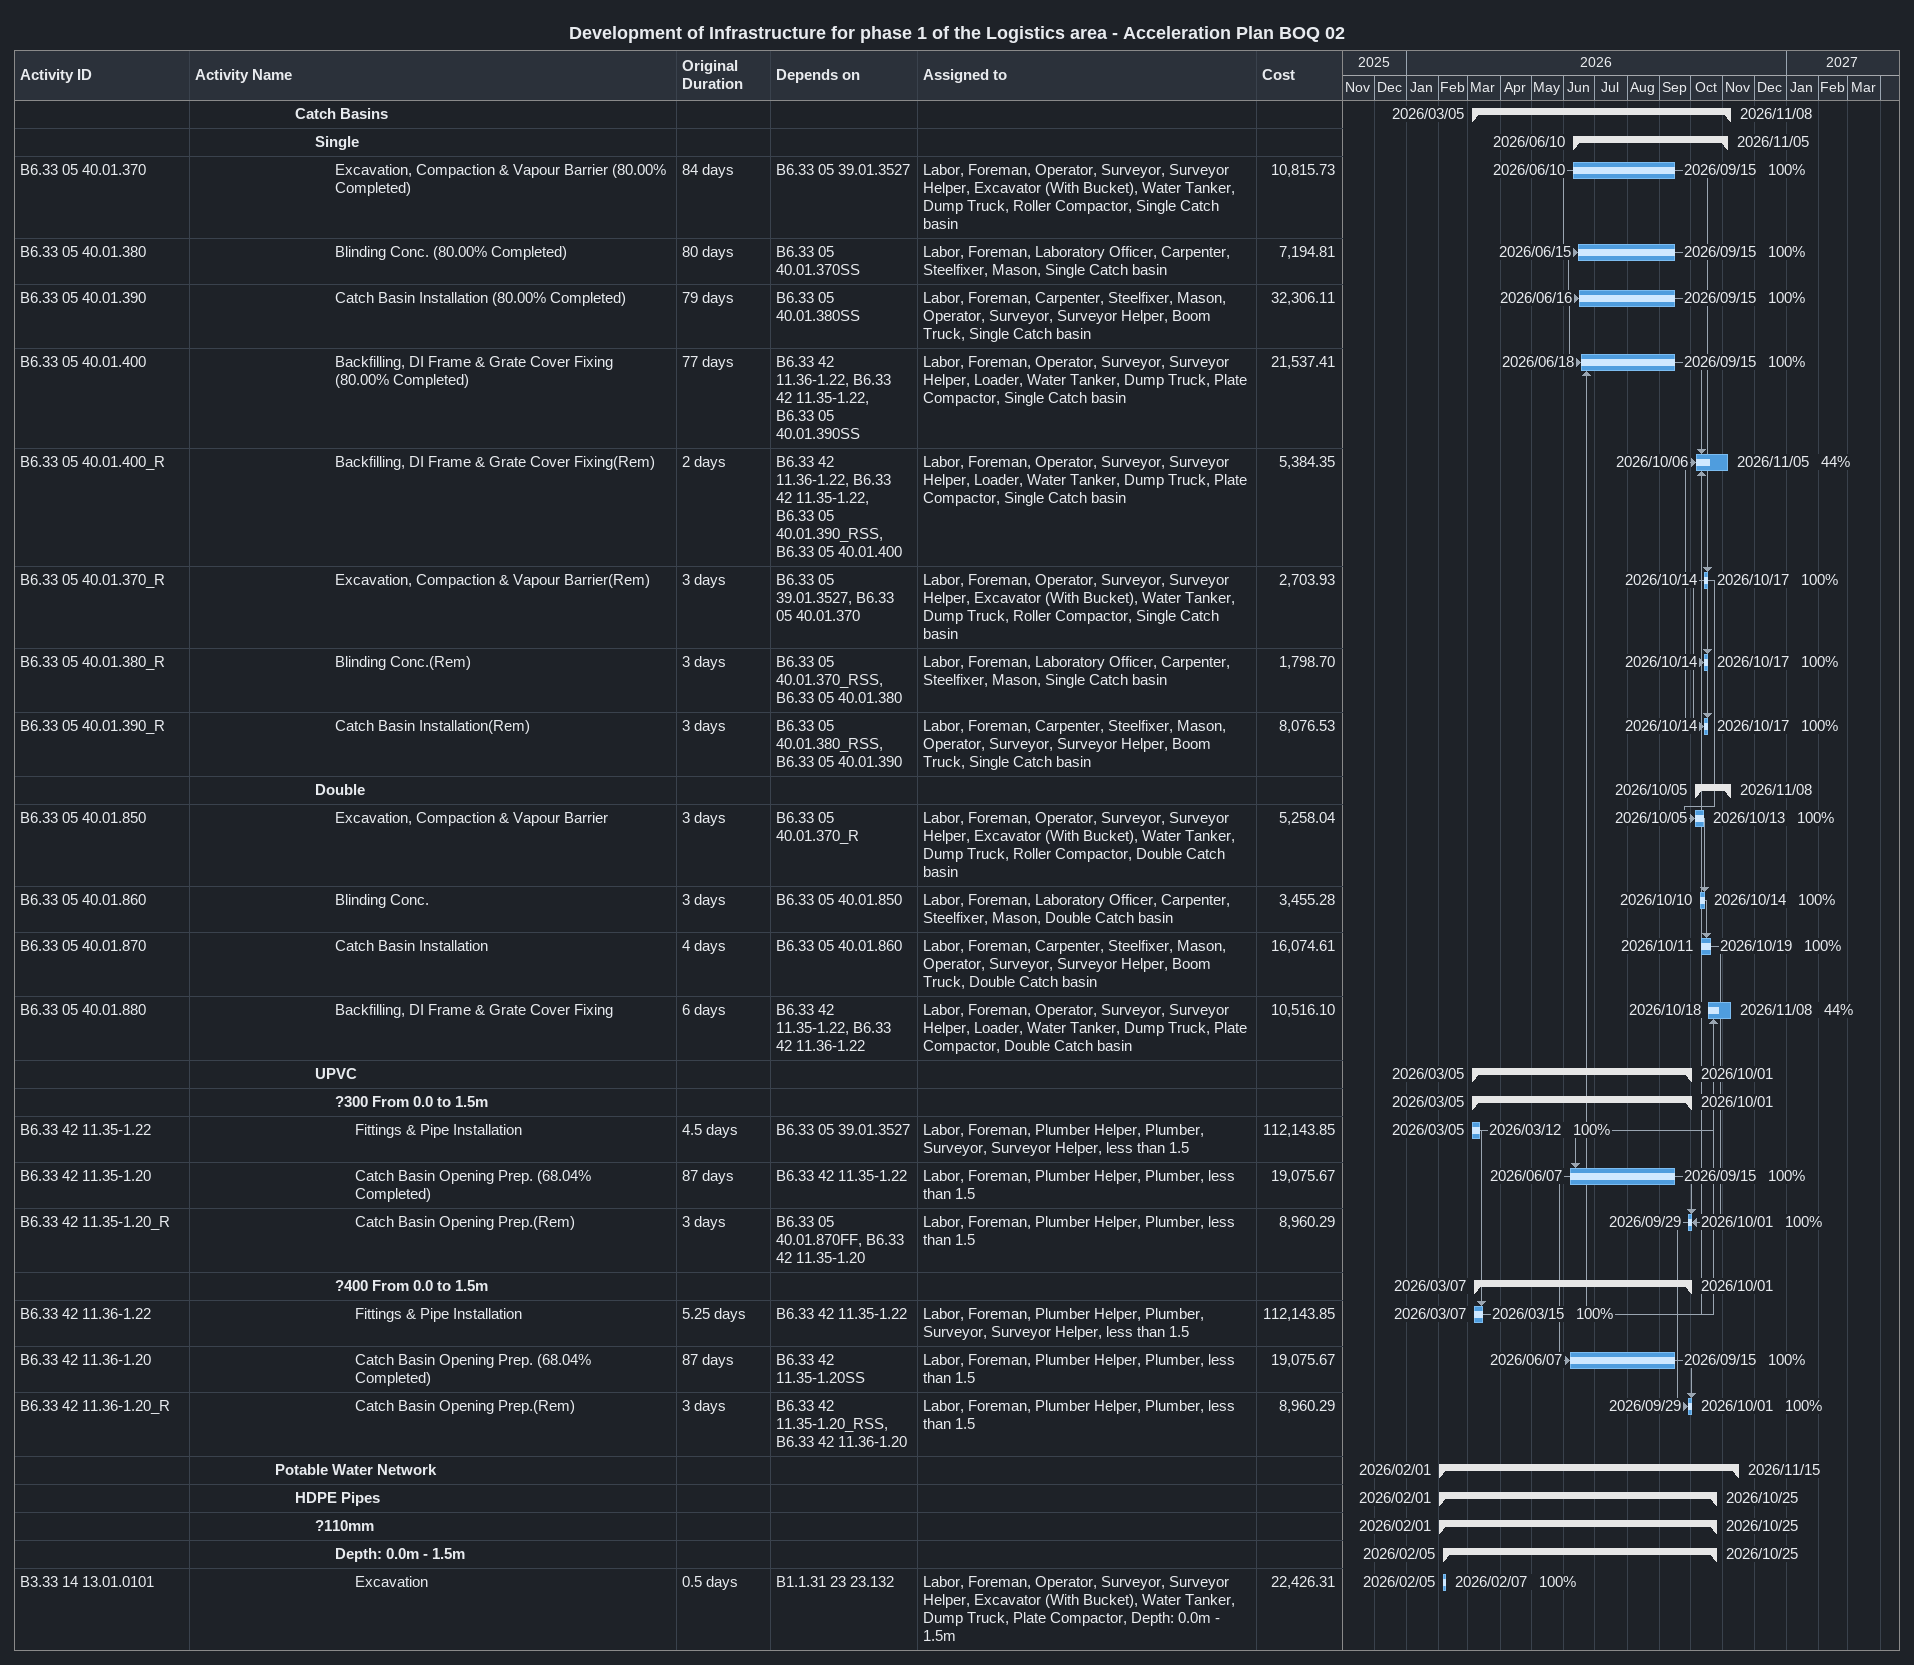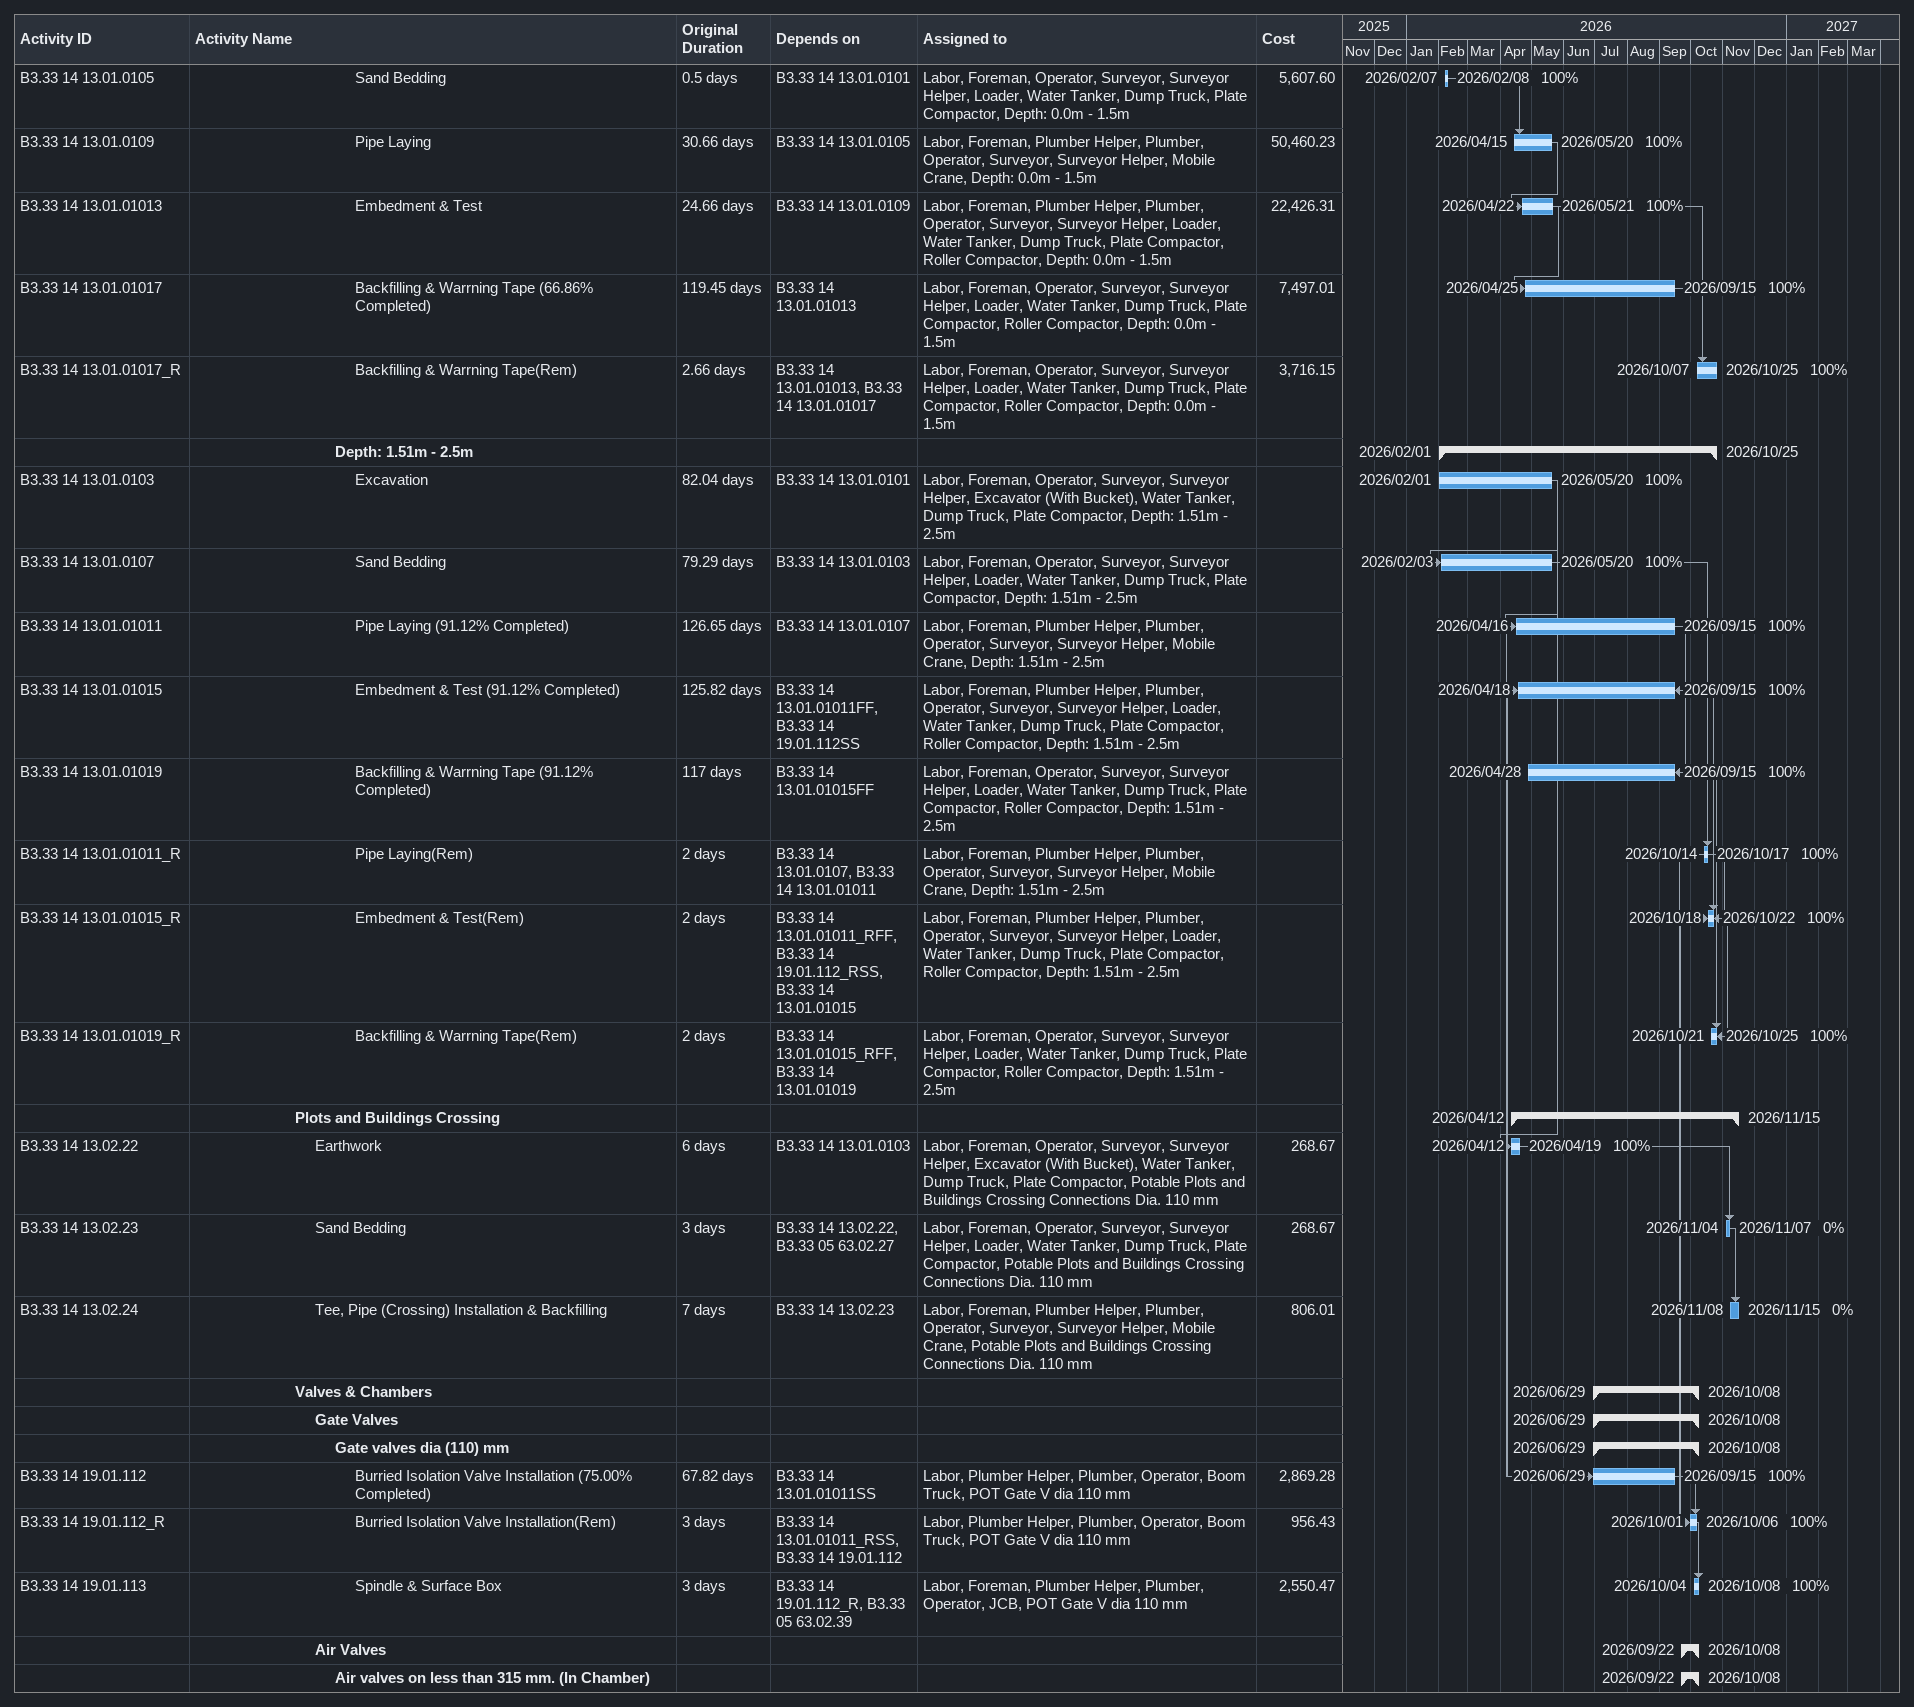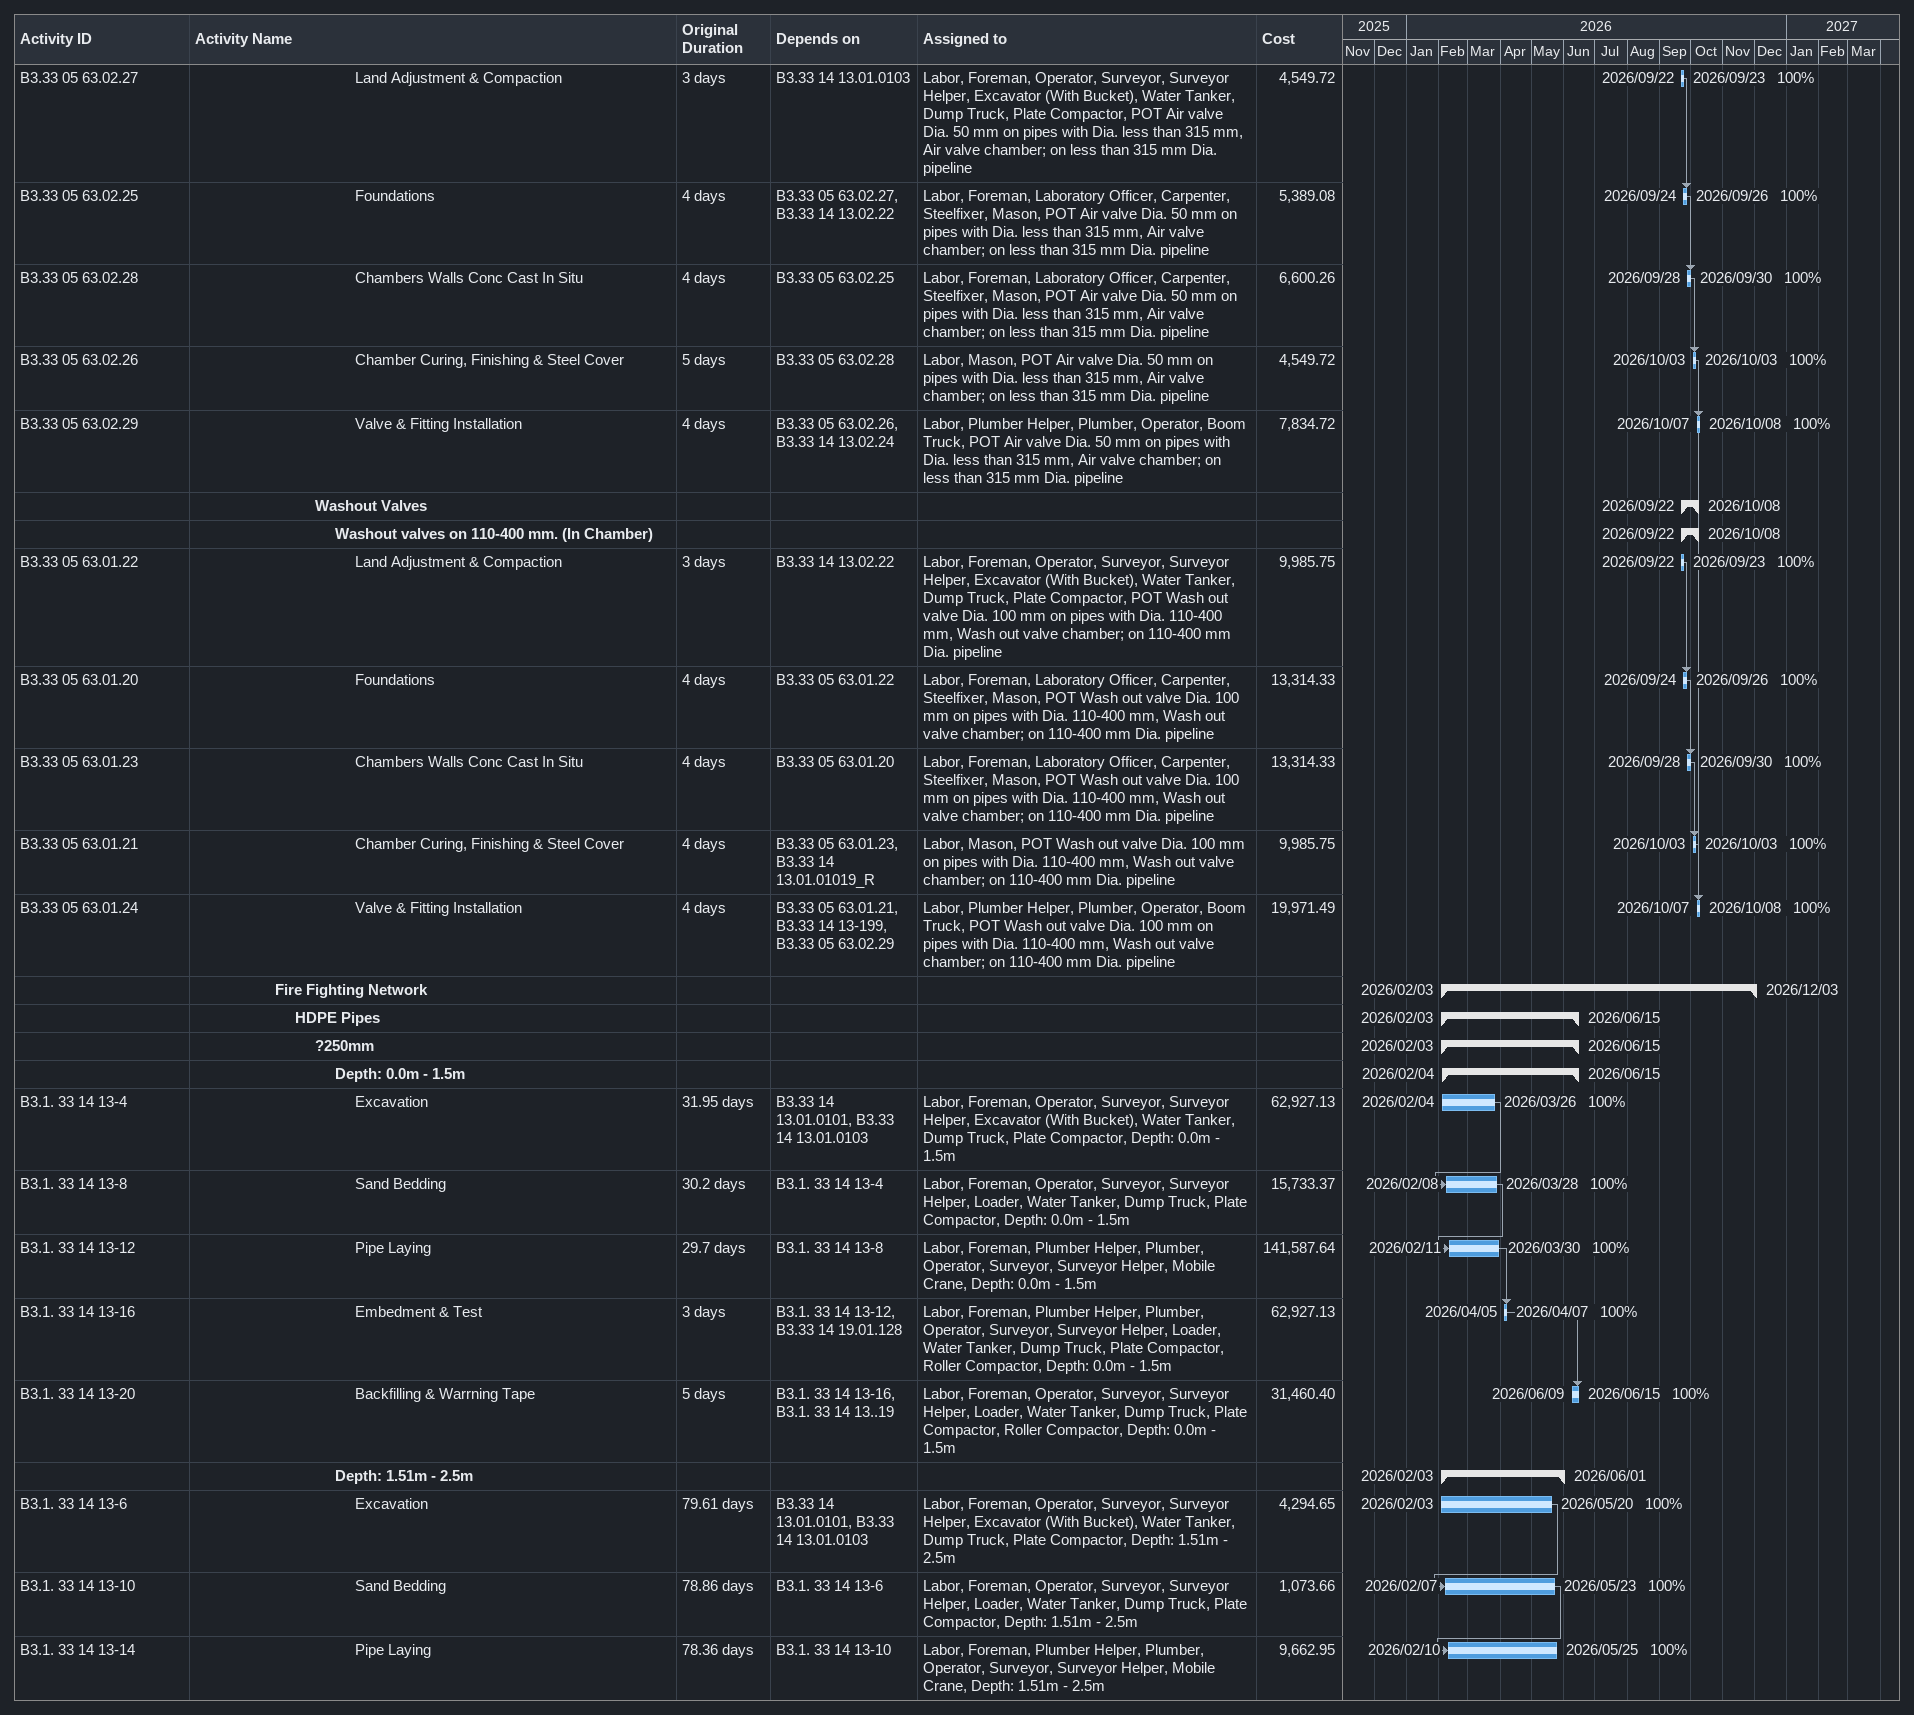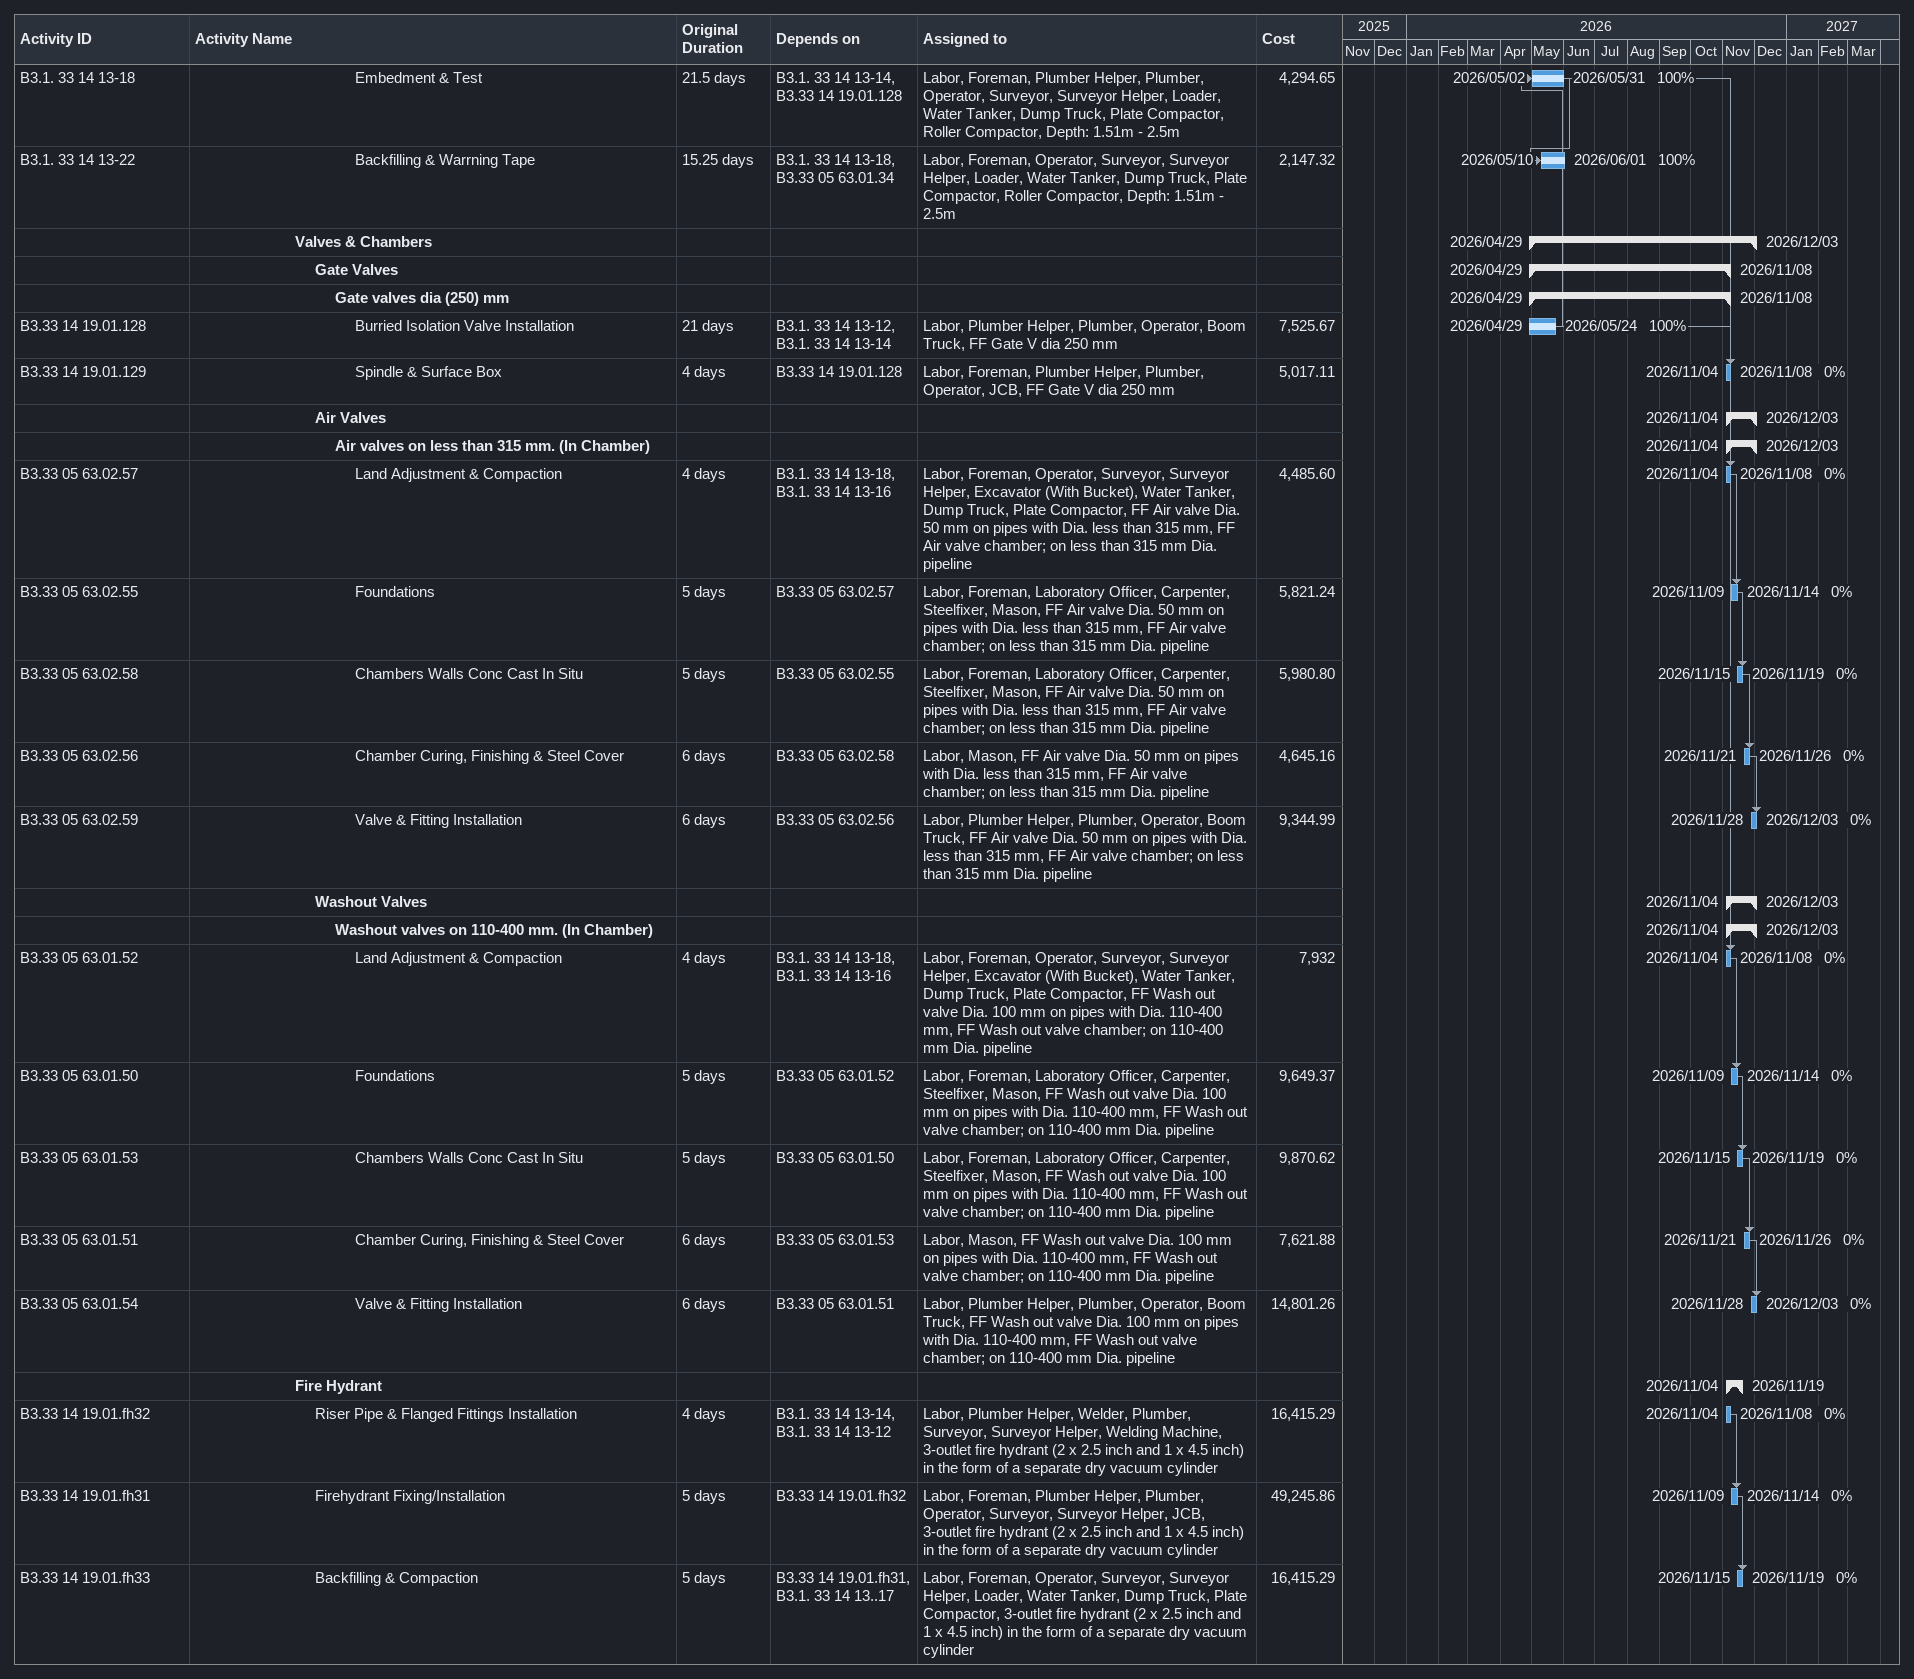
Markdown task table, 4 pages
Development of Infrastructure for phase 1 of the Logistics area - Acceleration Plan BOQ 02

| ID | Level | Task | Original duration | Start | Finish | Predecessors | Resources | % complete | Cost |
|---|---|---|---|---|---|---|---|---|---|
|  | 6 | **Catch Basins** |  | 2026-03-05 | 2026-11-08 |  |  |  |  |
|  | 7 | **Single** |  | 2026-06-10 | 2026-11-05 |  |  |  |  |
| B6.33 05 40.01.370 | 8 | Excavation, Compaction & Vapour Barrier (80.00% Completed) | 84d | 2026-06-10 | 2026-09-15 | B6.33 05 39.01.3527 | Labor, Foreman, Operator, Surveyor, Surveyor Helper, Excavator (With Bucket), Water Tanker, Dump Truck, Roller Compactor, Single Catch basin | 100 | 10815.73 |
| B6.33 05 40.01.380 | 8 | Blinding Conc. (80.00% Completed) | 80d | 2026-06-15 | 2026-09-15 | B6.33 05 40.01.370SS | Labor, Foreman, Laboratory Officer, Carpenter, Steelfixer, Mason, Single Catch basin | 100 | 7194.81 |
| B6.33 05 40.01.390 | 8 | Catch Basin Installation (80.00% Completed) | 79d | 2026-06-16 | 2026-09-15 | B6.33 05 40.01.380SS | Labor, Foreman, Carpenter, Steelfixer, Mason, Operator, Surveyor, Surveyor Helper, Boom Truck, Single Catch basin | 100 | 32306.11 |
| B6.33 05 40.01.400 | 8 | Backfilling, DI Frame & Grate Cover Fixing (80.00% Completed) | 77d | 2026-06-18 | 2026-09-15 | B6.33 42 11.36-1.22, B6.33 42 11.35-1.22, B6.33 05 40.01.390SS | Labor, Foreman, Operator, Surveyor, Surveyor Helper, Loader, Water Tanker, Dump Truck, Plate Compactor, Single Catch basin | 100 | 21537.41 |
| B6.33 05 40.01.400_R | 8 | Backfilling, DI Frame & Grate Cover Fixing(Rem) | 2d | 2026-10-06 | 2026-11-05 | B6.33 42 11.36-1.22, B6.33 42 11.35-1.22, B6.33 05 40.01.390_RSS, B6.33 05 40.01.400 | Labor, Foreman, Operator, Surveyor, Surveyor Helper, Loader, Water Tanker, Dump Truck, Plate Compactor, Single Catch basin | 44 | 5384.35 |
| B6.33 05 40.01.370_R | 8 | Excavation, Compaction & Vapour Barrier(Rem) | 3d | 2026-10-14 | 2026-10-17 | B6.33 05 39.01.3527, B6.33 05 40.01.370 | Labor, Foreman, Operator, Surveyor, Surveyor Helper, Excavator (With Bucket), Water Tanker, Dump Truck, Roller Compactor, Single Catch basin | 100 | 2703.93 |
| B6.33 05 40.01.380_R | 8 | Blinding Conc.(Rem) | 3d | 2026-10-14 | 2026-10-17 | B6.33 05 40.01.370_RSS, B6.33 05 40.01.380 | Labor, Foreman, Laboratory Officer, Carpenter, Steelfixer, Mason, Single Catch basin | 100 | 1798.70 |
| B6.33 05 40.01.390_R | 8 | Catch Basin Installation(Rem) | 3d | 2026-10-14 | 2026-10-17 | B6.33 05 40.01.380_RSS, B6.33 05 40.01.390 | Labor, Foreman, Carpenter, Steelfixer, Mason, Operator, Surveyor, Surveyor Helper, Boom Truck, Single Catch basin | 100 | 8076.53 |
|  | 7 | **Double** |  | 2026-10-05 | 2026-11-08 |  |  |  |  |
| B6.33 05 40.01.850 | 8 | Excavation, Compaction & Vapour Barrier | 3d | 2026-10-05 | 2026-10-13 | B6.33 05 40.01.370_R | Labor, Foreman, Operator, Surveyor, Surveyor Helper, Excavator (With Bucket), Water Tanker, Dump Truck, Roller Compactor, Double Catch basin | 100 | 5258.04 |
| B6.33 05 40.01.860 | 8 | Blinding Conc. | 3d | 2026-10-10 | 2026-10-14 | B6.33 05 40.01.850 | Labor, Foreman, Laboratory Officer, Carpenter, Steelfixer, Mason, Double Catch basin | 100 | 3455.28 |
| B6.33 05 40.01.870 | 8 | Catch Basin Installation | 4d | 2026-10-11 | 2026-10-19 | B6.33 05 40.01.860 | Labor, Foreman, Carpenter, Steelfixer, Mason, Operator, Surveyor, Surveyor Helper, Boom Truck, Double Catch basin | 100 | 16074.61 |
| B6.33 05 40.01.880 | 8 | Backfilling, DI Frame & Grate Cover Fixing | 6d | 2026-10-18 | 2026-11-08 | B6.33 42 11.35-1.22, B6.33 42 11.36-1.22 | Labor, Foreman, Operator, Surveyor, Surveyor Helper, Loader, Water Tanker, Dump Truck, Plate Compactor, Double Catch basin | 44 | 10516.10 |
|  | 7 | **UPVC** |  | 2026-03-05 | 2026-10-01 |  |  |  |  |
|  | 8 | **?300 From 0.0 to 1.5m** |  | 2026-03-05 | 2026-10-01 |  |  |  |  |
| B6.33 42 11.35-1.22 | 9 | Fittings & Pipe Installation | 4.5d | 2026-03-05 | 2026-03-12 | B6.33 05 39.01.3527 | Labor, Foreman, Plumber Helper, Plumber, Surveyor, Surveyor Helper, less than 1.5 | 100 | 112143.85 |
| B6.33 42 11.35-1.20 | 9 | Catch Basin Opening Prep. (68.04% Completed) | 87d | 2026-06-07 | 2026-09-15 | B6.33 42 11.35-1.22 | Labor, Foreman, Plumber Helper, Plumber, less than 1.5 | 100 | 19075.67 |
| B6.33 42 11.35-1.20_R | 9 | Catch Basin Opening Prep.(Rem) | 3d | 2026-09-29 | 2026-10-01 | B6.33 05 40.01.870FF, B6.33 42 11.35-1.20 | Labor, Foreman, Plumber Helper, Plumber, less than 1.5 | 100 | 8960.29 |
|  | 8 | **?400 From 0.0 to 1.5m** |  | 2026-03-07 | 2026-10-01 |  |  |  |  |
| B6.33 42 11.36-1.22 | 9 | Fittings & Pipe Installation | 5.25d | 2026-03-07 | 2026-03-15 | B6.33 42 11.35-1.22 | Labor, Foreman, Plumber Helper, Plumber, Surveyor, Surveyor Helper, less than 1.5 | 100 | 112143.85 |
| B6.33 42 11.36-1.20 | 9 | Catch Basin Opening Prep. (68.04% Completed) | 87d | 2026-06-07 | 2026-09-15 | B6.33 42 11.35-1.20SS | Labor, Foreman, Plumber Helper, Plumber, less than 1.5 | 100 | 19075.67 |
| B6.33 42 11.36-1.20_R | 9 | Catch Basin Opening Prep.(Rem) | 3d | 2026-09-29 | 2026-10-01 | B6.33 42 11.35-1.20_RSS, B6.33 42 11.36-1.20 | Labor, Foreman, Plumber Helper, Plumber, less than 1.5 | 100 | 8960.29 |
|  | 5 | **Potable Water Network** |  | 2026-02-01 | 2026-11-15 |  |  |  |  |
|  | 6 | **HDPE Pipes** |  | 2026-02-01 | 2026-10-25 |  |  |  |  |
|  | 7 | **?110mm** |  | 2026-02-01 | 2026-10-25 |  |  |  |  |
|  | 8 | **Depth: 0.0m - 1.5m** |  | 2026-02-05 | 2026-10-25 |  |  |  |  |
| B3.33 14 13.01.0101 | 9 | Excavation | 0.5d | 2026-02-05 | 2026-02-07 | B1.1.31 23 23.132 | Labor, Foreman, Operator, Surveyor, Surveyor Helper, Excavator (With Bucket), Water Tanker, Dump Truck, Plate Compactor, Depth: 0.0m - 1.5m | 100 | 22426.31 |
| B3.33 14 13.01.0105 | 9 | Sand Bedding | 0.5d | 2026-02-07 | 2026-02-08 | B3.33 14 13.01.0101 | Labor, Foreman, Operator, Surveyor, Surveyor Helper, Loader, Water Tanker, Dump Truck, Plate Compactor, Depth: 0.0m - 1.5m | 100 | 5607.60 |
| B3.33 14 13.01.0109 | 9 | Pipe Laying | 30.66d | 2026-04-15 | 2026-05-20 | B3.33 14 13.01.0105 | Labor, Foreman, Plumber Helper, Plumber, Operator, Surveyor, Surveyor Helper, Mobile Crane, Depth: 0.0m - 1.5m | 100 | 50460.23 |
| B3.33 14 13.01.01013 | 9 | Embedment & Test | 24.66d | 2026-04-22 | 2026-05-21 | B3.33 14 13.01.0109 | Labor, Foreman, Plumber Helper, Plumber, Operator, Surveyor, Surveyor Helper, Loader, Water Tanker, Dump Truck, Plate Compactor, Roller Compactor, Depth: 0.0m - 1.5m | 100 | 22426.31 |
| B3.33 14 13.01.01017 | 9 | Backfilling & Warrning Tape (66.86% Completed) | 119.45d | 2026-04-25 | 2026-09-15 | B3.33 14 13.01.01013 | Labor, Foreman, Operator, Surveyor, Surveyor Helper, Loader, Water Tanker, Dump Truck, Plate Compactor, Roller Compactor, Depth: 0.0m - 1.5m | 100 | 7497.01 |
| B3.33 14 13.01.01017_R | 9 | Backfilling & Warrning Tape(Rem) | 2.66d | 2026-10-07 | 2026-10-25 | B3.33 14 13.01.01013, B3.33 14 13.01.01017 | Labor, Foreman, Operator, Surveyor, Surveyor Helper, Loader, Water Tanker, Dump Truck, Plate Compactor, Roller Compactor, Depth: 0.0m - 1.5m | 100 | 3716.15 |
|  | 8 | **Depth: 1.51m - 2.5m** |  | 2026-02-01 | 2026-10-25 |  |  |  |  |
| B3.33 14 13.01.0103 | 9 | Excavation | 82.04d | 2026-02-01 | 2026-05-20 | B3.33 14 13.01.0101 | Labor, Foreman, Operator, Surveyor, Surveyor Helper, Excavator (With Bucket), Water Tanker, Dump Truck, Plate Compactor, Depth: 1.51m - 2.5m | 100 |  |
| B3.33 14 13.01.0107 | 9 | Sand Bedding | 79.29d | 2026-02-03 | 2026-05-20 | B3.33 14 13.01.0103 | Labor, Foreman, Operator, Surveyor, Surveyor Helper, Loader, Water Tanker, Dump Truck, Plate Compactor, Depth: 1.51m - 2.5m | 100 |  |
| B3.33 14 13.01.01011 | 9 | Pipe Laying (91.12% Completed) | 126.65d | 2026-04-16 | 2026-09-15 | B3.33 14 13.01.0107 | Labor, Foreman, Plumber Helper, Plumber, Operator, Surveyor, Surveyor Helper, Mobile Crane, Depth: 1.51m - 2.5m | 100 |  |
| B3.33 14 13.01.01015 | 9 | Embedment & Test (91.12% Completed) | 125.82d | 2026-04-18 | 2026-09-15 | B3.33 14 13.01.01011FF, B3.33 14 19.01.112SS | Labor, Foreman, Plumber Helper, Plumber, Operator, Surveyor, Surveyor Helper, Loader, Water Tanker, Dump Truck, Plate Compactor, Roller Compactor, Depth: 1.51m - 2.5m | 100 |  |
| B3.33 14 13.01.01019 | 9 | Backfilling & Warrning Tape (91.12% Completed) | 117d | 2026-04-28 | 2026-09-15 | B3.33 14 13.01.01015FF | Labor, Foreman, Operator, Surveyor, Surveyor Helper, Loader, Water Tanker, Dump Truck, Plate Compactor, Roller Compactor, Depth: 1.51m - 2.5m | 100 |  |
| B3.33 14 13.01.01011_R | 9 | Pipe Laying(Rem) | 2d | 2026-10-14 | 2026-10-17 | B3.33 14 13.01.0107, B3.33 14 13.01.01011 | Labor, Foreman, Plumber Helper, Plumber, Operator, Surveyor, Surveyor Helper, Mobile Crane, Depth: 1.51m - 2.5m | 100 |  |
| B3.33 14 13.01.01015_R | 9 | Embedment & Test(Rem) | 2d | 2026-10-18 | 2026-10-22 | B3.33 14 13.01.01011_RFF, B3.33 14 19.01.112_RSS, B3.33 14 13.01.01015 | Labor, Foreman, Plumber Helper, Plumber, Operator, Surveyor, Surveyor Helper, Loader, Water Tanker, Dump Truck, Plate Compactor, Roller Compactor, Depth: 1.51m - 2.5m | 100 |  |
| B3.33 14 13.01.01019_R | 9 | Backfilling & Warrning Tape(Rem) | 2d | 2026-10-21 | 2026-10-25 | B3.33 14 13.01.01015_RFF, B3.33 14 13.01.01019 | Labor, Foreman, Operator, Surveyor, Surveyor Helper, Loader, Water Tanker, Dump Truck, Plate Compactor, Roller Compactor, Depth: 1.51m - 2.5m | 100 |  |
|  | 6 | **Plots and Buildings Crossing** |  | 2026-04-12 | 2026-11-15 |  |  |  |  |
| B3.33 14 13.02.22 | 7 | Earthwork | 6d | 2026-04-12 | 2026-04-19 | B3.33 14 13.01.0103 | Labor, Foreman, Operator, Surveyor, Surveyor Helper, Excavator (With Bucket), Water Tanker, Dump Truck, Plate Compactor, Potable Plots and Buildings Crossing Connections Dia. 110 mm | 100 | 268.67 |
| B3.33 14 13.02.23 | 7 | Sand Bedding | 3d | 2026-11-04 | 2026-11-07 | B3.33 14 13.02.22, B3.33 05 63.02.27 | Labor, Foreman, Operator, Surveyor, Surveyor Helper, Loader, Water Tanker, Dump Truck, Plate Compactor, Potable Plots and Buildings Crossing Connections Dia. 110 mm | 0 | 268.67 |
| B3.33 14 13.02.24 | 7 | Tee, Pipe (Crossing) Installation & Backfilling | 7d | 2026-11-08 | 2026-11-15 | B3.33 14 13.02.23 | Labor, Foreman, Plumber Helper, Plumber, Operator, Surveyor, Surveyor Helper, Mobile Crane, Potable Plots and Buildings Crossing Connections Dia. 110 mm | 0 | 806.01 |
|  | 6 | **Valves & Chambers** |  | 2026-06-29 | 2026-10-08 |  |  |  |  |
|  | 7 | **Gate Valves** |  | 2026-06-29 | 2026-10-08 |  |  |  |  |
|  | 8 | **Gate valves dia (110) mm** |  | 2026-06-29 | 2026-10-08 |  |  |  |  |
| B3.33 14 19.01.112 | 9 | Burried Isolation Valve Installation (75.00% Completed) | 67.82d | 2026-06-29 | 2026-09-15 | B3.33 14 13.01.01011SS | Labor, Plumber Helper, Plumber, Operator, Boom Truck, POT Gate V dia 110 mm | 100 | 2869.28 |
| B3.33 14 19.01.112_R | 9 | Burried Isolation Valve Installation(Rem) | 3d | 2026-10-01 | 2026-10-06 | B3.33 14 13.01.01011_RSS, B3.33 14 19.01.112 | Labor, Plumber Helper, Plumber, Operator, Boom Truck, POT Gate V dia 110 mm | 100 | 956.43 |
| B3.33 14 19.01.113 | 9 | Spindle & Surface Box | 3d | 2026-10-04 | 2026-10-08 | B3.33 14 19.01.112_R, B3.33 05 63.02.39 | Labor, Foreman, Plumber Helper, Plumber, Operator, JCB, POT Gate V dia 110 mm | 100 | 2550.47 |
|  | 7 | **Air Valves** |  | 2026-09-22 | 2026-10-08 |  |  |  |  |
|  | 8 | **Air valves on less than 315 mm. (In Chamber)** |  | 2026-09-22 | 2026-10-08 |  |  |  |  |
| B3.33 05 63.02.27 | 9 | Land Adjustment & Compaction | 3d | 2026-09-22 | 2026-09-23 | B3.33 14 13.01.0103 | Labor, Foreman, Operator, Surveyor, Surveyor Helper, Excavator (With Bucket), Water Tanker, Dump Truck, Plate Compactor, POT Air valve Dia. 50 mm on pipes with Dia. less than 315 mm, Air valve chamber; on less than 315 mm Dia. pipeline | 100 | 4549.72 |
| B3.33 05 63.02.25 | 9 | Foundations | 4d | 2026-09-24 | 2026-09-26 | B3.33 05 63.02.27, B3.33 14 13.02.22 | Labor, Foreman, Laboratory Officer, Carpenter, Steelfixer, Mason, POT Air valve Dia. 50 mm on pipes with Dia. less than 315 mm, Air valve chamber; on less than 315 mm Dia. pipeline | 100 | 5389.08 |
| B3.33 05 63.02.28 | 9 | Chambers Walls Conc Cast In Situ | 4d | 2026-09-28 | 2026-09-30 | B3.33 05 63.02.25 | Labor, Foreman, Laboratory Officer, Carpenter, Steelfixer, Mason, POT Air valve Dia. 50 mm on pipes with Dia. less than 315 mm, Air valve chamber; on less than 315 mm Dia. pipeline | 100 | 6600.26 |
| B3.33 05 63.02.26 | 9 | Chamber Curing, Finishing & Steel Cover | 5d | 2026-10-03 | 2026-10-03 | B3.33 05 63.02.28 | Labor, Mason, POT Air valve Dia. 50 mm on pipes with Dia. less than 315 mm, Air valve chamber; on less than 315 mm Dia. pipeline | 100 | 4549.72 |
| B3.33 05 63.02.29 | 9 | Valve & Fitting Installation | 4d | 2026-10-07 | 2026-10-08 | B3.33 05 63.02.26, B3.33 14 13.02.24 | Labor, Plumber Helper, Plumber, Operator, Boom Truck, POT Air valve Dia. 50 mm on pipes with Dia. less than 315 mm, Air valve chamber; on less than 315 mm Dia. pipeline | 100 | 7834.72 |
|  | 7 | **Washout Valves** |  | 2026-09-22 | 2026-10-08 |  |  |  |  |
|  | 8 | **Washout valves on 110-400 mm. (In Chamber)** |  | 2026-09-22 | 2026-10-08 |  |  |  |  |
| B3.33 05 63.01.22 | 9 | Land Adjustment & Compaction | 3d | 2026-09-22 | 2026-09-23 | B3.33 14 13.02.22 | Labor, Foreman, Operator, Surveyor, Surveyor Helper, Excavator (With Bucket), Water Tanker, Dump Truck, Plate Compactor, POT Wash out valve Dia. 100 mm on pipes with Dia. 110-400 mm, Wash out valve chamber; on 110-400 mm Dia. pipeline | 100 | 9985.75 |
| B3.33 05 63.01.20 | 9 | Foundations | 4d | 2026-09-24 | 2026-09-26 | B3.33 05 63.01.22 | Labor, Foreman, Laboratory Officer, Carpenter, Steelfixer, Mason, POT Wash out valve Dia. 100 mm on pipes with Dia. 110-400 mm, Wash out valve chamber; on 110-400 mm Dia. pipeline | 100 | 13314.33 |
| B3.33 05 63.01.23 | 9 | Chambers Walls Conc Cast In Situ | 4d | 2026-09-28 | 2026-09-30 | B3.33 05 63.01.20 | Labor, Foreman, Laboratory Officer, Carpenter, Steelfixer, Mason, POT Wash out valve Dia. 100 mm on pipes with Dia. 110-400 mm, Wash out valve chamber; on 110-400 mm Dia. pipeline | 100 | 13314.33 |
| B3.33 05 63.01.21 | 9 | Chamber Curing, Finishing & Steel Cover | 4d | 2026-10-03 | 2026-10-03 | B3.33 05 63.01.23, B3.33 14 13.01.01019_R | Labor, Mason, POT Wash out valve Dia. 100 mm on pipes with Dia. 110-400 mm, Wash out valve chamber; on 110-400 mm Dia. pipeline | 100 | 9985.75 |
| B3.33 05 63.01.24 | 9 | Valve & Fitting Installation | 4d | 2026-10-07 | 2026-10-08 | B3.33 05 63.01.21, B3.33 14 13-199, B3.33 05 63.02.29 | Labor, Plumber Helper, Plumber, Operator, Boom Truck, POT Wash out valve Dia. 100 mm on pipes with Dia. 110-400 mm, Wash out valve chamber; on 110-400 mm Dia. pipeline | 100 | 19971.49 |
|  | 5 | **Fire Fighting Network** |  | 2026-02-03 | 2026-12-03 |  |  |  |  |
|  | 6 | **HDPE Pipes** |  | 2026-02-03 | 2026-06-15 |  |  |  |  |
|  | 7 | **?250mm** |  | 2026-02-03 | 2026-06-15 |  |  |  |  |
|  | 8 | **Depth: 0.0m - 1.5m** |  | 2026-02-04 | 2026-06-15 |  |  |  |  |
| B3.1. 33 14 13-4 | 9 | Excavation | 31.95d | 2026-02-04 | 2026-03-26 | B3.33 14 13.01.0101, B3.33 14 13.01.0103 | Labor, Foreman, Operator, Surveyor, Surveyor Helper, Excavator (With Bucket), Water Tanker, Dump Truck, Plate Compactor, Depth: 0.0m - 1.5m | 100 | 62927.13 |
| B3.1. 33 14 13-8 | 9 | Sand Bedding | 30.2d | 2026-02-08 | 2026-03-28 | B3.1. 33 14 13-4 | Labor, Foreman, Operator, Surveyor, Surveyor Helper, Loader, Water Tanker, Dump Truck, Plate Compactor, Depth: 0.0m - 1.5m | 100 | 15733.37 |
| B3.1. 33 14 13-12 | 9 | Pipe Laying | 29.7d | 2026-02-11 | 2026-03-30 | B3.1. 33 14 13-8 | Labor, Foreman, Plumber Helper, Plumber, Operator, Surveyor, Surveyor Helper, Mobile Crane, Depth: 0.0m - 1.5m | 100 | 141587.64 |
| B3.1. 33 14 13-16 | 9 | Embedment & Test | 3d | 2026-04-05 | 2026-04-07 | B3.1. 33 14 13-12, B3.33 14 19.01.128 | Labor, Foreman, Plumber Helper, Plumber, Operator, Surveyor, Surveyor Helper, Loader, Water Tanker, Dump Truck, Plate Compactor, Roller Compactor, Depth: 0.0m - 1.5m | 100 | 62927.13 |
| B3.1. 33 14 13-20 | 9 | Backfilling & Warrning Tape | 5d | 2026-06-09 | 2026-06-15 | B3.1. 33 14 13-16, B3.1. 33 14 13..19 | Labor, Foreman, Operator, Surveyor, Surveyor Helper, Loader, Water Tanker, Dump Truck, Plate Compactor, Roller Compactor, Depth: 0.0m - 1.5m | 100 | 31460.40 |
|  | 8 | **Depth: 1.51m - 2.5m** |  | 2026-02-03 | 2026-06-01 |  |  |  |  |
| B3.1. 33 14 13-6 | 9 | Excavation | 79.61d | 2026-02-03 | 2026-05-20 | B3.33 14 13.01.0101, B3.33 14 13.01.0103 | Labor, Foreman, Operator, Surveyor, Surveyor Helper, Excavator (With Bucket), Water Tanker, Dump Truck, Plate Compactor, Depth: 1.51m - 2.5m | 100 | 4294.65 |
| B3.1. 33 14 13-10 | 9 | Sand Bedding | 78.86d | 2026-02-07 | 2026-05-23 | B3.1. 33 14 13-6 | Labor, Foreman, Operator, Surveyor, Surveyor Helper, Loader, Water Tanker, Dump Truck, Plate Compactor, Depth: 1.51m - 2.5m | 100 | 1073.66 |
| B3.1. 33 14 13-14 | 9 | Pipe Laying | 78.36d | 2026-02-10 | 2026-05-25 | B3.1. 33 14 13-10 | Labor, Foreman, Plumber Helper, Plumber, Operator, Surveyor, Surveyor Helper, Mobile Crane, Depth: 1.51m - 2.5m | 100 | 9662.95 |
| B3.1. 33 14 13-18 | 9 | Embedment & Test | 21.5d | 2026-05-02 | 2026-05-31 | B3.1. 33 14 13-14, B3.33 14 19.01.128 | Labor, Foreman, Plumber Helper, Plumber, Operator, Surveyor, Surveyor Helper, Loader, Water Tanker, Dump Truck, Plate Compactor, Roller Compactor, Depth: 1.51m - 2.5m | 100 | 4294.65 |
| B3.1. 33 14 13-22 | 9 | Backfilling & Warrning Tape | 15.25d | 2026-05-10 | 2026-06-01 | B3.1. 33 14 13-18, B3.33 05 63.01.34 | Labor, Foreman, Operator, Surveyor, Surveyor Helper, Loader, Water Tanker, Dump Truck, Plate Compactor, Roller Compactor, Depth: 1.51m - 2.5m | 100 | 2147.32 |
|  | 6 | **Valves & Chambers** |  | 2026-04-29 | 2026-12-03 |  |  |  |  |
|  | 7 | **Gate Valves** |  | 2026-04-29 | 2026-11-08 |  |  |  |  |
|  | 8 | **Gate valves dia (250) mm** |  | 2026-04-29 | 2026-11-08 |  |  |  |  |
| B3.33 14 19.01.128 | 9 | Burried Isolation Valve Installation | 21d | 2026-04-29 | 2026-05-24 | B3.1. 33 14 13-12, B3.1. 33 14 13-14 | Labor, Plumber Helper, Plumber, Operator, Boom Truck, FF Gate V dia 250 mm | 100 | 7525.67 |
| B3.33 14 19.01.129 | 9 | Spindle & Surface Box | 4d | 2026-11-04 | 2026-11-08 | B3.33 14 19.01.128 | Labor, Foreman, Plumber Helper, Plumber, Operator, JCB, FF Gate V dia 250 mm | 0 | 5017.11 |
|  | 7 | **Air Valves** |  | 2026-11-04 | 2026-12-03 |  |  |  |  |
|  | 8 | **Air valves on less than 315 mm. (In Chamber)** |  | 2026-11-04 | 2026-12-03 |  |  |  |  |
| B3.33 05 63.02.57 | 9 | Land Adjustment & Compaction | 4d | 2026-11-04 | 2026-11-08 | B3.1. 33 14 13-18, B3.1. 33 14 13-16 | Labor, Foreman, Operator, Surveyor, Surveyor Helper, Excavator (With Bucket), Water Tanker, Dump Truck, Plate Compactor, FF Air valve Dia. 50 mm on pipes with Dia. less than 315 mm, FF Air valve chamber; on less than 315 mm Dia. pipeline | 0 | 4485.60 |
| B3.33 05 63.02.55 | 9 | Foundations | 5d | 2026-11-09 | 2026-11-14 | B3.33 05 63.02.57 | Labor, Foreman, Laboratory Officer, Carpenter, Steelfixer, Mason, FF Air valve Dia. 50 mm on pipes with Dia. less than 315 mm, FF Air valve chamber; on less than 315 mm Dia. pipeline | 0 | 5821.24 |
| B3.33 05 63.02.58 | 9 | Chambers Walls Conc Cast In Situ | 5d | 2026-11-15 | 2026-11-19 | B3.33 05 63.02.55 | Labor, Foreman, Laboratory Officer, Carpenter, Steelfixer, Mason, FF Air valve Dia. 50 mm on pipes with Dia. less than 315 mm, FF Air valve chamber; on less than 315 mm Dia. pipeline | 0 | 5980.80 |
| B3.33 05 63.02.56 | 9 | Chamber Curing, Finishing & Steel Cover | 6d | 2026-11-21 | 2026-11-26 | B3.33 05 63.02.58 | Labor, Mason, FF Air valve Dia. 50 mm on pipes with Dia. less than 315 mm, FF Air valve chamber; on less than 315 mm Dia. pipeline | 0 | 4645.16 |
| B3.33 05 63.02.59 | 9 | Valve & Fitting Installation | 6d | 2026-11-28 | 2026-12-03 | B3.33 05 63.02.56 | Labor, Plumber Helper, Plumber, Operator, Boom Truck, FF Air valve Dia. 50 mm on pipes with Dia. less than 315 mm, FF Air valve chamber; on less than 315 mm Dia. pipeline | 0 | 9344.99 |
|  | 7 | **Washout Valves** |  | 2026-11-04 | 2026-12-03 |  |  |  |  |
|  | 8 | **Washout valves on 110-400 mm. (In Chamber)** |  | 2026-11-04 | 2026-12-03 |  |  |  |  |
| B3.33 05 63.01.52 | 9 | Land Adjustment & Compaction | 4d | 2026-11-04 | 2026-11-08 | B3.1. 33 14 13-18, B3.1. 33 14 13-16 | Labor, Foreman, Operator, Surveyor, Surveyor Helper, Excavator (With Bucket), Water Tanker, Dump Truck, Plate Compactor, FF Wash out valve Dia. 100 mm on pipes with Dia. 110-400 mm, FF Wash out valve chamber; on 110-400 mm Dia. pipeline | 0 | 7932 |
| B3.33 05 63.01.50 | 9 | Foundations | 5d | 2026-11-09 | 2026-11-14 | B3.33 05 63.01.52 | Labor, Foreman, Laboratory Officer, Carpenter, Steelfixer, Mason, FF Wash out valve Dia. 100 mm on pipes with Dia. 110-400 mm, FF Wash out valve chamber; on 110-400 mm Dia. pipeline | 0 | 9649.37 |
| B3.33 05 63.01.53 | 9 | Chambers Walls Conc Cast In Situ | 5d | 2026-11-15 | 2026-11-19 | B3.33 05 63.01.50 | Labor, Foreman, Laboratory Officer, Carpenter, Steelfixer, Mason, FF Wash out valve Dia. 100 mm on pipes with Dia. 110-400 mm, FF Wash out valve chamber; on 110-400 mm Dia. pipeline | 0 | 9870.62 |
| B3.33 05 63.01.51 | 9 | Chamber Curing, Finishing & Steel Cover | 6d | 2026-11-21 | 2026-11-26 | B3.33 05 63.01.53 | Labor, Mason, FF Wash out valve Dia. 100 mm on pipes with Dia. 110-400 mm, FF Wash out valve chamber; on 110-400 mm Dia. pipeline | 0 | 7621.88 |
| B3.33 05 63.01.54 | 9 | Valve & Fitting Installation | 6d | 2026-11-28 | 2026-12-03 | B3.33 05 63.01.51 | Labor, Plumber Helper, Plumber, Operator, Boom Truck, FF Wash out valve Dia. 100 mm on pipes with Dia. 110-400 mm, FF Wash out valve chamber; on 110-400 mm Dia. pipeline | 0 | 14801.26 |
|  | 6 | **Fire Hydrant** |  | 2026-11-04 | 2026-11-19 |  |  |  |  |
| B3.33 14 19.01.fh32 | 7 | Riser Pipe & Flanged Fittings Installation | 4d | 2026-11-04 | 2026-11-08 | B3.1. 33 14 13-14, B3.1. 33 14 13-12 | Labor, Plumber Helper, Welder, Plumber, Surveyor, Surveyor Helper, Welding Machine, 3-outlet fire hydrant (2 x 2.5 inch and 1 x 4.5 inch) in the form of a separate dry vacuum cylinder | 0 | 16415.29 |
| B3.33 14 19.01.fh31 | 7 | Firehydrant Fixing/Installation | 5d | 2026-11-09 | 2026-11-14 | B3.33 14 19.01.fh32 | Labor, Foreman, Plumber Helper, Plumber, Operator, Surveyor, Surveyor Helper, JCB, 3-outlet fire hydrant (2 x 2.5 inch and 1 x 4.5 inch) in the form of a separate dry vacuum cylinder | 0 | 49245.86 |
| B3.33 14 19.01.fh33 | 7 | Backfilling & Compaction | 5d | 2026-11-15 | 2026-11-19 | B3.33 14 19.01.fh31, B3.1. 33 14 13..17 | Labor, Foreman, Operator, Surveyor, Surveyor Helper, Loader, Water Tanker, Dump Truck, Plate Compactor, 3-outlet fire hydrant (2 x 2.5 inch and 1 x 4.5 inch) in the form of a separate dry vacuum cylinder | 0 | 16415.29 |
